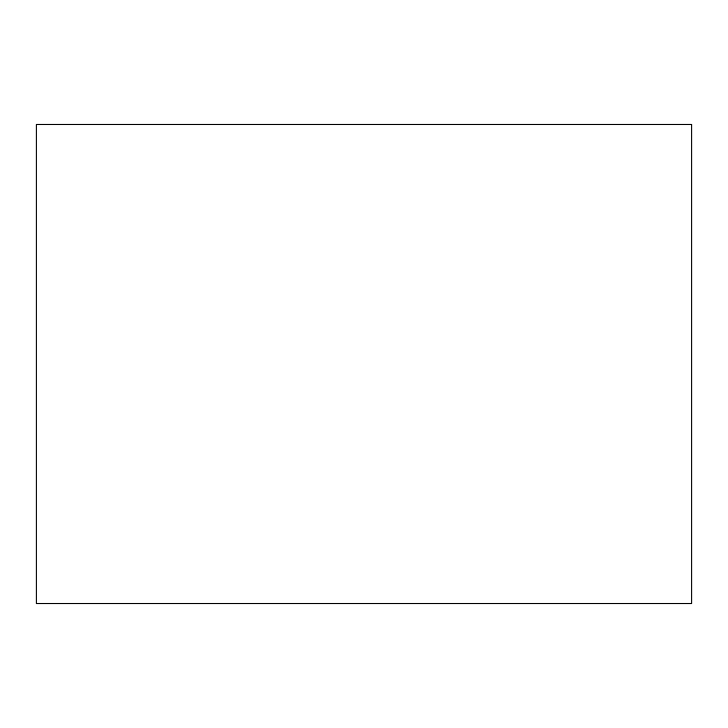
<?xml version="1.0" encoding="UTF-8"?>
<svg xmlns="http://www.w3.org/2000/svg" width="728" height="728" viewBox="0 0 728 728"><rect width="100%" height="100%" fill="white"/><g stroke="black" fill="none" stroke-linecap="round" stroke-linejoin="round"><path stroke-width="1.09" d="M691.6 124.479L36.4 124.479L36.4 603.521L691.6 603.521L691.6 124.479"/></g></svg>
